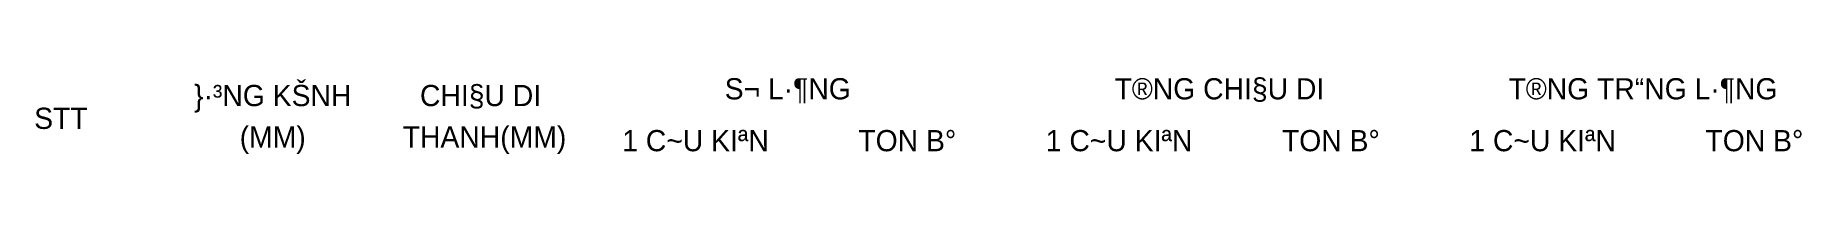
# Model space of a CAD drawing. Extents: x 70 to 237, y -2661 to -2654.
import ezdxf
from ezdxf.enums import TextEntityAlignment as Align

# ---------------------------------------------------------------- set-up
doc = ezdxf.new("R2010")
doc.units = 0
doc.header["$LTSCALE"] = 10
doc.header["$MEASUREMENT"] = 0
doc.layers.get('0').update_dxf_attribs({"linetype": 'CONTINUOUS'})
doc.styles.add('2', font='TrongLe.shx', dxfattribs={"height": 4})

msp = doc.modelspace()

# ---------------------------------------------------------------- texts
at = {"style": '2'}
for s, p in [('}·³NG KŠNH', (92.31543399597467, -2656.653053918336)), ('CHI§U DI ', (112.3154339959747, -2656.653053918336)), ('S¬ L·¶NG', (140.9545535204179, -2656.016856733542)), ('T®NG CHI§U DI', (181.7224792543911, -2656.016856733542)), ('T®NG TR“NG L·¶NG', (221.7224792543911, -2656.016856733542)), ('STT', (72.31543399597467, -2658.801136258708)), ('(MM)', (92.31543399597467, -2660.558654001877)), ('THANH(MM)', (112.3154339959747, -2660.558654001877)), ('1 C~U KIªN', (132.2423739848527, -2660.905568351622)), ('TON B°', (152.2423739848527, -2660.905568351622)), ('1 C~U KIªN', (172.2423739848527, -2660.905568351622)), ('TON B°', (192.2423739848527, -2660.905568351622)), ('1 C~U KIªN', (212.2423739848527, -2660.905568351622)), ('TON B°', (232.2423739848527, -2660.905568351622))]:
    msp.add_text(s, height=2, dxfattribs=at).set_placement(p, align=Align.CENTER)

doc.saveas('drawing.dxf')
